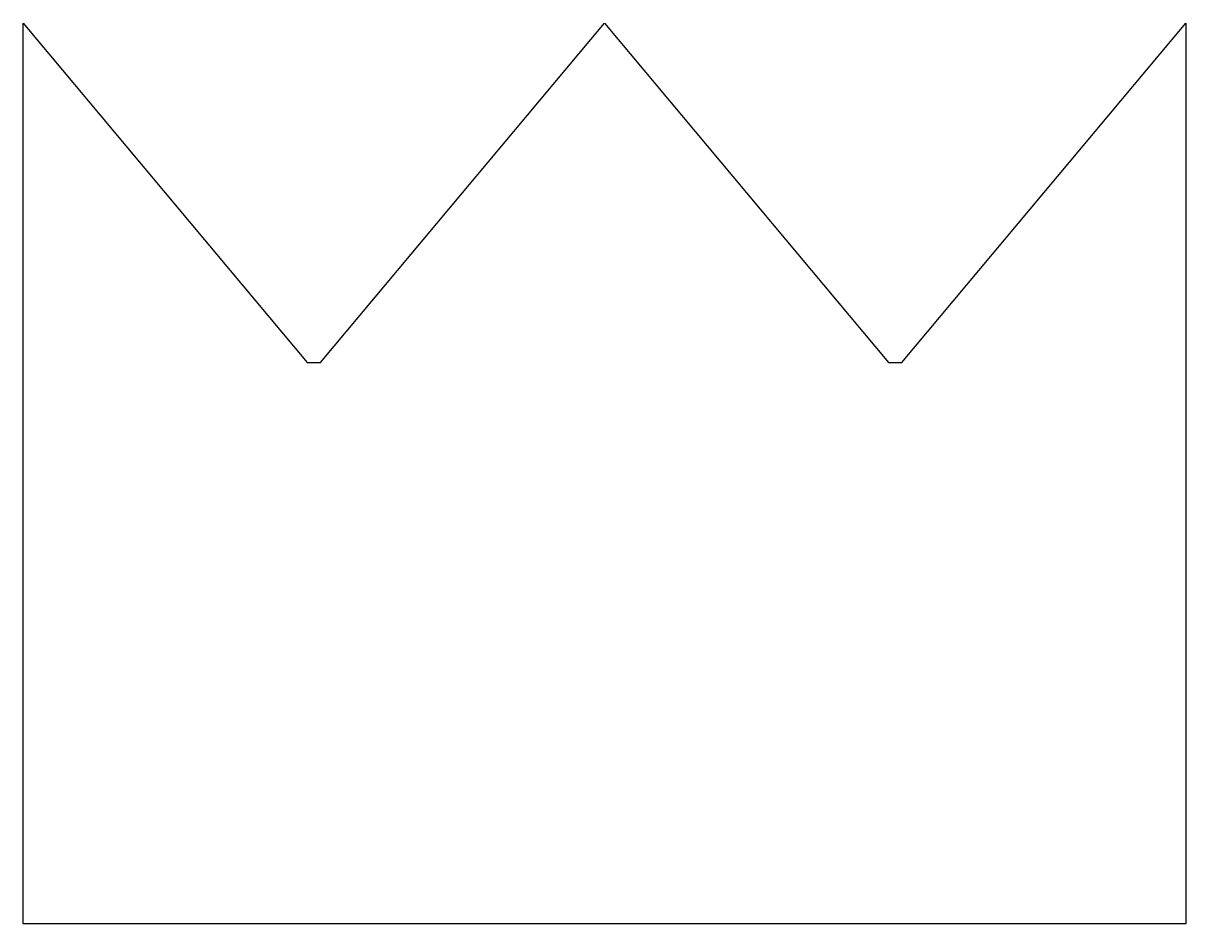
# Model space of a CAD drawing. Header units: centimetres. Extents: x -9.3 to 9.3, y -7.2 to 7.2.
import ezdxf

# ---------------------------------------------------------------- set-up
doc = ezdxf.new("R2010")
doc.units = ezdxf.units.CM
doc.header["$MEASUREMENT"] = 0
doc.layers.add('Camada 1', color=7, linetype='Continuous')

msp = doc.modelspace()

# ---------------------------------------------------------------- linework, layer by layer
at = {"layer": 'Camada 1'}
msp.add_open_spline([(0.10659, -7.16183), (0.10659, -7.16183), (9.25149, -7.16183), (9.25149, -7.16183), (9.25149, -7.16183), (9.25149, -7.16183), (9.25149, 7.1735), (9.25149, 7.1735), (9.25149, 7.1735), (9.25149, 7.1735), (4.73185, 1.77129), (4.73185, 1.77129), (4.73185, 1.77129), (4.73185, 1.77129), (4.5201, 1.77129), (4.5201, 1.77129), (4.5201, 1.77129), (4.5201, 1.77129), (0.0007, 7.1735), (0.0007, 7.1735), (0.0007, 7.1735), (0.0007, 7.1735), (-4.51881, 1.77129), (-4.51881, 1.77129), (-4.51881, 1.77129), (-4.51881, 1.77129), (-4.73058, 1.77129), (-4.73058, 1.77129), (-4.73058, 1.77129), (-4.73058, 1.77129), (-9.25008, 7.1735), (-9.25008, 7.1735), (-9.25008, 7.1735), (-9.25008, 7.1735), (-9.25008, -7.16183), (-9.25008, -7.16183), (-9.25008, -7.16183), (-9.25008, -7.16183), (-0.10518, -7.16183), (-0.10518, -7.16183), (-0.10518, -7.16183), (-0.10518, -7.16183), (0.10659, -7.16183), (0.10659, -7.16183)], degree=3, knots=[0, 0, 0, 0, 0.08333333, 0.08333333, 0.08333333, 0.08333333, 0.16666667, 0.16666667, 0.16666667, 0.16666667, 0.25, 0.25, 0.25, 0.25, 0.33333333, 0.33333333, 0.33333333, 0.33333333, 0.41666667, 0.41666667, 0.41666667, 0.41666667, 0.5, 0.5, 0.5, 0.5, 0.58333333, 0.58333333, 0.58333333, 0.58333333, 0.66666667, 0.66666667, 0.66666667, 0.66666667, 0.75, 0.75, 0.75, 0.75, 0.83333333, 0.83333333, 0.83333333, 0.83333333, 1, 1, 1, 1], dxfattribs=at)

doc.saveas('drawing.dxf')
